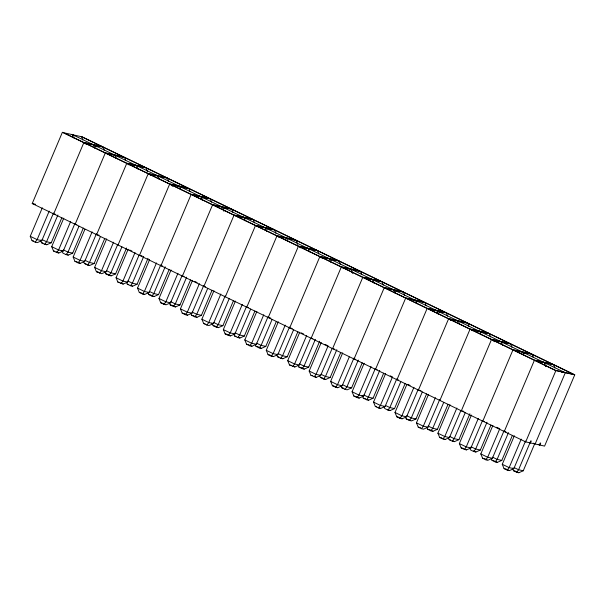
<?xml version="1.0" encoding="UTF-8"?>
<svg xmlns="http://www.w3.org/2000/svg" width="605" height="605" viewBox="0 0 605 605"><rect width="100%" height="100%" fill="white"/><g stroke="black" fill="none" stroke-linecap="round" stroke-linejoin="round"><path stroke-width="0.91" d="M32.224 203.545L62.391 132.268L555.866 370.623L574.75 374.82L544.583 446.097L525.7 441.892L32.224 203.545L35.619 204.293M53.505 213.013L41.806 240.661L37.359 242.62L35.211 242.151L32.042 240.616L30.25 236.305L42.32 207.802M49.202 211.122L37.132 239.633L35.211 242.151M57.898 214.972L46.562 241.75L44.641 244.269L41.473 242.734L40.399 240.155M44.641 244.269L46.797 244.738L51.236 242.779L61.846 217.724M74.967 223.381L63.26 251.022L58.821 252.988L56.666 252.512L53.497 250.984L51.705 246.674L63.775 218.163M70.656 221.483L58.587 249.994L56.666 252.512M78.99 226.194L68.017 252.111L66.096 254.629L62.928 253.102L61.854 250.515M66.096 254.629L68.252 255.106L72.691 253.14L83.301 228.093M96.422 233.742L84.715 261.39L80.276 263.349L78.121 262.873L74.952 261.345L73.16 257.034L84.866 229.393M92.111 231.851L80.041 260.362L78.121 262.873M100.445 236.563L89.472 262.479L87.551 264.998L84.382 263.462L83.664 261.738M87.551 264.998L89.706 265.466L94.146 263.508L104.756 238.453M117.506 244.972L106.17 271.751L101.731 273.71L96.407 271.705L94.614 267.395L106.684 238.892M113.566 242.212L101.496 270.722L99.575 273.241M118.043 244.995L148.21 173.718L167.093 177.923M121.9 246.923L110.927 272.84L109.006 275.358L105.837 273.831L105.119 272.106M109.006 275.358L111.161 275.835L115.6 273.868L126.574 247.952M138.968 255.333L127.625 282.112L123.186 284.078L117.862 282.074L116.069 277.763L128.139 249.252M135.021 252.572L122.951 281.083L121.03 283.601M143.718 256.422L132.382 283.208L130.461 285.719L127.292 284.191L126.581 282.467M130.461 285.719L132.616 286.195L137.063 284.237L148.028 258.312M160.786 264.831L149.087 292.48L144.64 294.438L142.485 293.962L139.316 292.434L137.532 288.124L149.594 259.613M156.476 262.941L144.406 291.451L142.485 293.962M165.173 266.782L153.836 293.569L151.915 296.087L148.747 294.552L148.036 292.828M151.915 296.087L154.071 296.556L158.518 294.597L169.12 269.543M182.241 275.192L170.542 302.84L166.095 304.799L163.94 304.33L160.771 302.795L158.986 298.484L171.049 269.981M177.93 273.301L165.861 301.812L163.94 304.33M186.635 277.151L175.299 303.929L173.37 306.448L170.202 304.92L169.491 303.196M173.37 306.448L175.526 306.924L179.972 304.958L190.575 279.903M203.696 285.56L191.997 313.201L187.55 315.167L185.395 314.691L182.226 313.163L180.441 308.852L192.511 280.342M199.385 283.662L187.323 312.172L185.395 314.691M207.719 288.373L196.754 314.298L194.833 316.808L191.664 315.281L190.946 313.556M194.833 316.808L196.98 317.285L201.427 315.326L212.03 290.271M225.151 295.921L213.452 323.569L209.005 325.528L206.857 325.051L203.688 323.524L201.896 319.213L213.966 290.702M220.84 294.03L208.778 322.541L206.857 325.051M225.325 296.813L255.491 225.536L274.368 229.734M229.174 298.741L218.208 324.658L216.287 327.176L213.119 325.641L212.045 323.055M216.287 327.176L218.435 327.645L222.882 325.687L233.485 300.632M246.606 306.281L234.906 333.93L230.46 335.888L228.312 335.42L225.143 333.884L223.351 329.581L235.421 301.071M242.295 304.391L230.233 332.901L228.312 335.42M250.636 309.102L239.663 335.019L237.742 337.537L234.574 336.009L233.855 334.285M237.742 337.537L239.89 338.013L244.337 336.047L254.939 310.993M268.068 316.649L256.361 344.29L251.914 346.257L249.767 345.78L246.598 344.253L244.806 339.942L256.875 311.431M263.757 314.751L251.688 343.262L249.767 345.78M272.091 319.463L261.118 345.387L259.197 347.898L256.028 346.37L255.31 344.646M259.197 347.898L261.352 348.374L265.792 346.415L276.402 321.361M289.523 327.01L277.816 354.659L273.377 356.617L271.221 356.141L268.053 354.613L266.26 350.303L278.33 321.792M285.212 325.119L273.142 353.63L271.221 356.141M293.546 329.831L282.573 355.748L280.652 358.266L277.483 356.731L276.765 355.006M280.652 358.266L282.807 358.735L287.246 356.776L297.857 331.721M310.607 338.24L299.271 365.019L294.832 366.978L289.508 364.974L287.715 360.671L299.785 332.16M306.667 335.48L294.597 363.991L292.676 366.509M315.364 339.329L304.028 366.108L302.107 368.626L298.938 367.099L298.22 365.375M302.107 368.626L304.262 369.103L308.701 367.137L319.674 341.22M332.062 348.601L320.726 375.38L316.286 377.346L310.962 375.342L309.17 371.031L321.24 342.521M328.122 345.841L316.052 374.351L314.131 376.87M336.819 349.69L325.482 376.476L323.562 378.987L320.393 377.459L319.682 375.735M323.562 378.987L325.717 379.464L330.164 377.505L340.766 352.45M353.887 358.099L342.188 385.748L337.741 387.707L335.586 387.23L332.417 385.703L330.632 381.392L342.695 352.881M349.214 357.071L337.507 384.719L335.586 387.23M358.273 360.058L346.937 386.837L345.016 389.355L341.848 387.82L341.137 386.096M345.016 389.355L347.172 389.824L351.618 387.865L362.221 362.811M375.342 368.46L363.643 396.109L359.196 398.067L357.041 397.598L353.872 396.063L352.087 391.76L364.149 363.25M371.031 366.57L358.962 395.08L357.041 397.598M379.736 370.419L368.392 397.198L366.471 399.716L363.302 398.188L362.229 395.602M366.471 399.716L368.626 400.192L373.073 398.226L383.676 373.172M396.797 378.828L385.098 406.469L380.651 408.436L378.496 407.959L375.327 406.431L373.542 402.121L385.604 373.61M400.82 381.642L389.854 407.566L387.934 410.077L384.765 408.549L384.046 406.825M387.934 410.077L390.081 410.553L394.528 408.594L405.131 383.54M418.252 389.189L406.552 416.837L402.106 418.796L399.95 418.32L396.789 416.792L394.997 412.481L406.696 384.84M413.941 387.298L401.879 415.809L399.95 418.32M422.275 392.01L411.309 417.926L409.388 420.445L406.22 418.91L405.501 417.185M409.388 420.445L411.536 420.914L415.983 418.955L426.586 393.9M439.706 399.55L428.007 427.198L423.56 429.157L421.413 428.688L418.244 427.153L416.452 422.85L428.522 394.339M435.396 397.659L423.334 426.17L421.413 428.688M439.88 400.442L470.047 329.165L479.493 331.245M443.737 402.37L432.764 428.287L430.843 430.805L427.674 429.278L426.956 427.553M430.843 430.805L432.991 431.282L437.438 429.316L448.04 404.261M460.798 410.78L449.462 437.559L445.015 439.525L439.699 437.521L437.907 433.21L449.976 404.7M456.858 408.02L444.788 436.53L442.868 439.048M465.192 412.739L454.219 438.655L452.298 441.166L449.129 439.638L448.411 437.914M452.298 441.166L454.453 441.642L458.892 439.684L469.866 413.767M482.624 420.278L470.917 447.927L466.478 449.886L464.322 449.409L461.154 447.882L459.361 443.571L471.431 415.06M478.313 418.388L466.243 446.898L464.322 449.409M487.01 422.237L475.674 449.016L473.753 451.534L470.584 449.999L469.866 448.275M473.753 451.534L475.908 452.003L480.347 450.044L490.958 424.99M504.078 430.639L492.372 458.287L487.933 460.246L485.777 459.777L482.608 458.242L480.816 453.939L492.886 425.428M499.768 428.748L487.698 457.259L485.777 459.777M508.465 432.598L497.128 459.377L495.208 461.895L492.039 460.367L491.32 458.643M495.208 461.895L497.363 462.371L501.802 460.405L512.412 435.35M525.533 441.007L513.827 468.648L509.387 470.614L507.232 470.138L504.063 468.61L502.271 464.3L514.341 435.789M521.223 439.117L509.153 467.62L507.232 470.138M525.7 441.892L555.866 370.623M529.919 442.958L518.583 469.745L516.662 472.255L513.494 470.728L512.42 468.141M529.95 442.83L530.774 440.879L531.25 440.984L530.426 442.936M516.662 472.255L518.818 472.732L523.264 470.773L534.601 443.987M539.38 444.947L540.212 442.996L540.681 443.102L539.857 445.053L538.314 444.433L538.783 444.539M378.496 407.959L380.416 405.441L392.486 376.93L390.195 375.826M89.638 144.24L92.247 144.285L83.437 142.349L63.434 132.692L72.245 134.628L73.379 137.864M99.938 146.372L101.678 146.41L81.675 136.745L72.872 134.809L74.128 135.981M121.393 156.74L123.133 156.771L103.13 147.113L94.327 145.17L96.21 146.932M142.848 167.101L144.587 167.131L124.592 157.474L115.782 155.538M154.872 175.344L156.612 175.374L147.809 173.438L127.806 163.781L129.062 164.953M163.433 177.446L166.042 177.499L146.047 167.835L137.237 165.899M176.327 185.705L178.067 185.743L169.264 183.807L149.261 174.142L150.516 175.314M184.018 187.792L186.635 187.845M197.782 196.073L199.529 196.103L190.719 194.167L170.716 184.502L172.599 186.264M218.375 206.418L220.984 206.471L212.173 204.528L192.171 194.87L200.981 196.806L202.115 200.043M239.83 216.779L242.439 216.832L233.628 214.896L213.626 205.231L222.436 207.167L223.858 211.221M250.13 218.919L251.869 218.949L231.866 209.292L223.056 207.349L224.319 208.528M261.284 227.147L263.024 227.177M271.584 229.28L273.324 229.31L253.321 219.653L244.511 217.717L245.774 218.889M292.17 239.625L294.779 239.678L274.776 230.013L265.973 228.077L267.228 229.25M313.624 249.994L316.233 250.039L296.231 240.382L287.428 238.438M335.079 260.354L337.688 260.4L317.693 250.742L308.883 248.806M347.973 268.612L349.713 268.65L340.91 266.707L320.907 257.049L322.162 258.222M355.664 270.7L359.143 270.768L339.148 261.103L330.338 259.167L331.593 260.339M368.558 278.958L371.168 279.011L362.365 277.075L342.362 267.41L343.617 268.582M390.013 289.326L392.63 289.371L383.82 287.435L363.817 277.778L372.627 279.714L373.761 282.951M411.468 299.687L414.085 299.74L405.274 297.796L385.272 288.139L394.082 290.075L395.216 293.319M421.776 301.819L423.515 301.857L403.512 292.192L394.702 290.256L395.957 291.428M432.061 310.032L433.8 310.07M443.231 312.188L444.97 312.218L424.967 302.56L416.157 300.617L417.42 301.797M464.685 322.548L466.425 322.586L446.422 312.921L437.612 310.985L439.502 312.747M476.71 330.791L478.449 330.829L469.639 328.886L449.636 319.228L450.899 320.4M485.27 332.894L487.88 332.947L467.877 323.282L459.066 321.346M498.165 341.159L499.904 341.19L491.094 339.254L471.091 329.589L472.354 330.761M506.725 343.262L509.334 343.307L489.332 333.65L480.529 331.714M519.619 351.52L521.359 351.55L512.548 349.614L492.553 339.957L494.436 341.712M540.205 361.866L542.814 361.919L534.011 359.975L514.008 350.318L522.811 352.254L523.953 355.498M561.659 372.226L564.268 372.279L555.466 370.343L535.463 360.678L544.273 362.614L545.687 366.668M92.867 144.474L101.678 146.41M102.729 146.826L83.845 142.629L53.679 213.905L55.38 214.276M86.152 144.224L84.897 143.052L93.699 144.988L94.841 148.233M113.702 154.653L104.892 152.717L84.897 143.052M114.33 154.835L123.133 156.771M124.184 157.194L105.3 152.997L75.133 224.266L76.835 224.644M135.157 165.014L126.347 163.078L106.351 153.413L115.154 155.356L116.296 158.593M135.785 165.195L144.587 167.131M145.639 167.555L126.755 163.358L96.588 234.634L99.137 235.194M127.806 163.781L136.617 165.717L137.751 168.954M157.239 175.563L166.042 177.499M149.261 174.142L158.071 176.078L159.206 179.322M158.691 176.259L167.502 178.203L187.505 187.86L178.694 185.924M188.548 188.284L169.665 184.086L139.498 255.355L142.046 255.915M170.716 184.502L179.526 186.446L180.661 189.683M180.146 186.627L188.957 188.563L208.959 198.221L200.149 196.285M210.003 198.644L191.127 194.447L160.953 265.724L162.654 266.094M221.604 206.653L230.414 208.589L210.411 198.924L201.601 196.988L202.857 198.16M231.458 209.012L212.582 204.808L182.407 276.084L184.109 276.455M243.059 217.013L251.869 218.949M243.482 217.255L234.037 215.176L203.862 286.445L205.564 286.823M243.467 217.293L252.913 219.373M263.893 227.193L255.083 225.257L235.08 215.592L243.891 217.535L245.025 220.772M264.514 227.374L273.324 229.31M285.348 237.561L276.538 235.617L256.535 225.96L265.345 227.896L266.48 231.133M285.968 237.742L294.779 239.678M295.83 240.102L276.946 235.897L246.779 307.174L248.481 307.544M279.253 237.493L277.99 236.321L286.8 238.257L287.942 241.501M306.803 247.921L297.993 245.985L277.99 236.321M307.423 248.103L316.233 250.039M307.854 248.345L298.401 246.265L268.234 317.534L270.783 318.101M307.832 248.383L317.285 250.462M300.708 247.861L299.452 246.681L308.255 248.625L309.397 251.862M328.258 258.282L319.448 256.346L299.452 246.681M328.886 258.464L337.688 260.4M338.74 260.823L319.856 256.626L289.689 327.902L292.238 328.462M320.907 257.049L329.71 258.985L330.852 262.23M350.34 268.832L359.143 270.768M360.194 271.191L341.311 266.987L311.144 338.263L312.846 338.634M342.362 267.41L351.172 269.346L352.586 273.399M351.792 269.527L360.603 271.471L380.605 281.128L371.795 279.192M381.649 281.552L362.766 277.355L332.599 348.624L334.3 349.002M373.247 279.896L382.058 281.832L402.06 291.497L393.25 289.553M403.104 291.912L384.228 287.715L354.054 358.992L355.755 359.362M414.705 299.921L423.515 301.857M424.559 302.281L405.683 298.076L375.508 369.352L377.21 369.731M435.539 310.1L426.729 308.164L406.726 298.499L415.537 300.435L416.671 303.68M436.16 310.282L444.97 312.218M446.014 312.641L427.138 308.444L396.963 379.713L398.665 380.091M456.994 320.461L448.184 318.525L428.181 308.868L436.992 310.804L438.126 314.04M457.614 320.642L466.425 322.586M458.038 320.884L448.592 318.805L418.418 390.081L420.974 390.641M458.023 320.922L467.468 323.002M449.636 319.228L458.446 321.164L459.581 324.409M479.069 331.011L487.88 332.947M479.478 331.29L488.931 333.37M471.091 329.589L479.901 331.525L481.043 334.769M500.524 341.371L509.334 343.307M41.806 240.661L37.132 239.633L30.25 236.305M510.386 343.731L491.502 339.534L461.335 410.803L463.884 411.37M51.236 242.779L46.562 241.75L41.972 239.535M492.553 339.957L501.356 341.893L502.498 345.13M501.984 342.075L510.786 344.011L530.789 353.675L521.986 351.732M32.042 240.616L33.479 240.934M41.473 242.734L42.91 243.051M63.26 251.022L58.587 249.994L51.705 246.674M72.691 253.14L68.017 252.111L63.427 249.903M531.84 354.091L512.957 349.894L482.79 421.171L484.492 421.541M543.441 362.1L552.244 364.036L532.249 354.371L523.438 352.435L524.694 353.607M53.497 250.984L54.934 251.294M84.715 261.39L80.041 260.362L73.16 257.034M94.146 263.508L89.472 262.479L84.889 260.263M553.295 364.46L534.412 360.262L504.245 431.531L505.946 431.909M564.896 372.461L573.706 374.397L553.704 364.739L544.893 362.803L546.149 363.976M74.952 261.345L77.107 261.821M84.382 263.462L88.912 265.088M106.17 271.751L101.496 270.722L94.614 267.395M115.6 273.868L110.927 272.84L106.344 270.624M96.407 271.705L98.562 272.182M105.837 273.831L107.274 274.141M127.625 282.112L122.951 281.083L116.069 277.763M137.063 284.237L132.382 283.208L127.799 280.992M117.862 282.074L119.298 282.384M127.292 284.191L128.729 284.509M149.087 292.48L144.406 291.451L137.532 288.124M158.518 294.597L153.836 293.569L149.254 291.353M139.316 292.434L141.472 292.911M148.747 294.552L150.902 295.028M170.542 302.84L165.861 301.812L158.986 298.484M179.972 304.958L175.299 303.929L170.708 301.713M160.771 302.795L162.208 303.113M170.202 304.92L172.357 305.389M191.997 313.201L187.323 312.172L180.441 308.852M201.427 315.326L196.754 314.298L192.163 312.082M182.226 313.163L183.663 313.473M191.664 315.281L193.812 315.757M213.452 323.569L208.778 322.541L201.896 319.213M222.882 325.687L218.208 324.658L213.618 322.442M203.688 323.524L205.118 323.841M213.119 325.641L215.267 326.118M234.906 333.93L230.233 332.901L223.351 329.581M244.337 336.047L239.663 335.019L235.073 332.803M225.143 333.884L227.291 334.361M234.574 336.009L236.01 336.32M256.361 344.29L251.688 343.262L244.806 339.942M265.792 346.415L261.118 345.387L256.528 343.171M246.598 344.253L248.746 344.721M256.028 346.37L257.465 346.688M277.816 354.659L273.142 353.63L266.26 350.303M287.246 356.776L282.573 355.748L277.99 353.532M268.053 354.613L270.208 355.09M277.483 356.731L278.92 357.048M299.271 365.019L294.597 363.991L287.715 360.671M308.701 367.137L304.028 366.108L299.445 363.892M289.508 364.974L291.663 365.45M298.938 367.099L300.375 367.409M320.726 375.38L316.052 374.351L309.17 371.031M330.164 377.505L325.482 376.476L320.9 374.261M310.962 375.342L312.399 375.652M320.393 377.459L322.548 377.936M342.188 385.748L337.507 384.719L330.632 381.392M351.618 387.865L346.937 386.837L342.354 384.621M332.417 385.703L333.854 386.02M341.848 387.82L344.003 388.297M363.643 396.109L358.962 395.08L352.087 391.76M373.073 398.226L368.392 397.198L363.809 394.982M353.872 396.063L355.309 396.381M363.302 398.188L365.458 398.657M385.098 406.469L380.416 405.441L373.542 402.121M394.528 408.594L389.854 407.566L385.264 405.35M375.327 406.431L376.764 406.742M406.552 416.837L401.879 415.809L394.997 412.481M415.983 418.955L411.309 417.926L406.719 415.711M396.789 416.792L398.937 417.268M406.22 418.91L410.75 420.536M428.007 427.198L423.334 426.17L416.452 422.85M437.438 429.316L432.764 428.287L428.174 426.071M418.244 427.153L420.392 427.629M427.674 429.278L429.111 429.588M449.462 437.559L444.788 436.53L437.907 433.21M458.892 439.684L454.219 438.655L449.628 436.439M439.699 437.521L441.847 437.99M449.129 439.638L450.566 439.956M470.917 447.927L466.243 446.898L459.361 443.571M480.347 450.044L475.674 449.016L471.091 446.8M461.154 447.882L463.309 448.358M492.372 458.287L487.698 457.259L480.816 453.939M501.802 460.405L497.128 459.377L492.546 457.161M482.608 458.242L484.045 458.56M492.039 460.367L494.194 460.836M513.827 468.648L509.153 467.62L502.271 464.3M523.264 470.773L518.583 469.745L514 467.529M504.063 468.61L505.5 468.92M513.494 470.728L515.649 471.204M81.274 136.465L574.75 374.82M71.836 134.348L565.304 372.74L535.13 444.017L533.497 443.178M129.667 249.994L131.966 251.098M194.802 281.446L197.094 282.558M301.313 332.894L303.604 334.005M325.066 344.366L327.358 345.478M407.83 384.341L410.122 385.453M496.705 427.274L499.004 428.378M45.209 243.974L46.797 244.738M66.663 254.342L68.252 255.106M107.993 274.299L111.161 275.835M131.028 285.431L132.616 286.195M151.696 295.406L154.071 296.556M173.151 305.775L175.526 306.924M194.606 316.135L196.98 317.285M216.855 326.882L218.435 327.645M238.309 337.242L239.89 338.013M258.184 346.846L261.352 348.374M281.219 357.971L282.807 358.735M301.093 367.568L304.262 369.103M323.342 378.314L325.717 379.464M367.046 399.421L368.626 400.192M387.707 409.404L390.081 410.553M429.822 429.747L432.991 431.282M452.865 440.879L454.453 441.642M473.526 450.861L475.908 452.003M494.988 461.222L497.363 462.371M516.443 471.582L518.818 472.732M56.439 251.839L58.821 252.988M77.894 262.199L80.276 263.349M120.811 282.928L123.186 284.078M143.052 293.675L144.64 294.438M162.927 303.271L165.301 304.421M184.381 313.632L187.55 315.167M228.085 334.739L230.46 335.888M249.54 345.107L251.914 346.257M271.789 355.853L273.377 356.617M293.243 366.214L294.832 366.978M314.698 376.575L316.286 377.346M334.573 386.179L337.741 387.707M356.027 396.54L359.196 398.067M378.276 407.286L380.651 408.436M399.731 417.647L402.106 418.796M442.641 438.375L445.015 439.525M464.89 449.122L466.478 449.886M484.764 458.719L487.138 459.868M506.219 469.079L509.387 470.614M553.704 364.739L554.838 367.976M532.249 354.371L533.383 357.615M510.786 344.011L511.928 347.255M489.332 333.65L490.473 336.887M467.877 323.282L469.019 326.526M446.422 312.921L447.556 316.158M424.967 302.56L426.102 305.797M403.512 292.192L404.647 295.437M382.058 281.832L383.192 285.068M360.603 271.471L361.737 274.708M339.148 261.103L340.282 264.347M317.693 250.742L318.827 253.979M296.231 240.382L297.652 244.428M274.776 230.013L275.918 233.258M253.321 219.653L254.455 222.89M231.866 209.292L233.001 212.529M210.411 198.924L211.546 202.168M188.957 188.563L190.091 191.8M167.502 178.203L168.636 181.439M146.047 167.835L147.469 171.888M124.592 157.474L125.727 160.711M103.13 147.113L104.272 150.35M81.675 136.745L82.817 139.989"/></g></svg>
